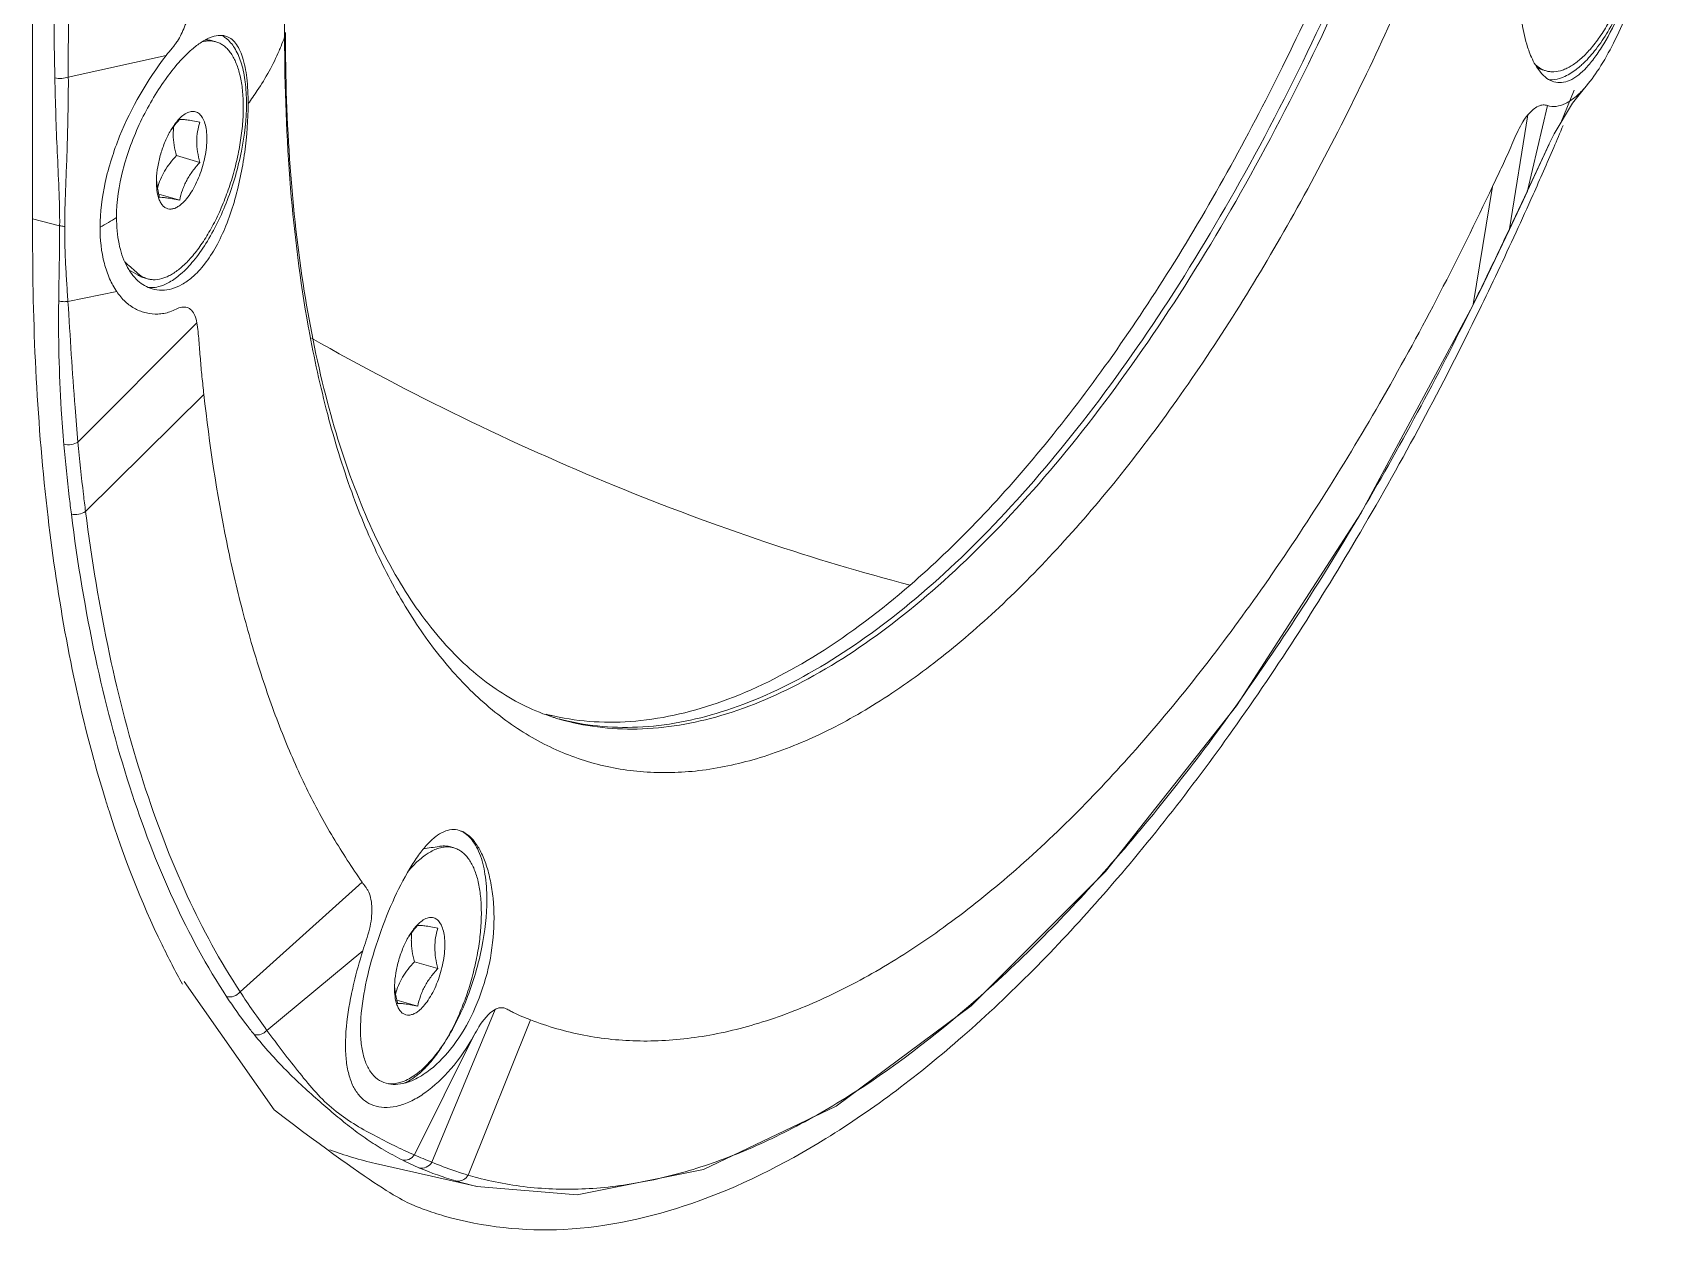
# Model space of a CAD drawing. Header units: millimetres. Extents: x 0 to 3564, y 0 to 2520.
# Drawn here: x 1889.8 to 1955.4, y 1894.2 to 1942.4 of the extents above; entities that cross this region are included whole.
import ezdxf

# ---------------------------------------------------------------- set-up
doc = ezdxf.new("R2010")
doc.units = ezdxf.units.MM
doc.layers.get('0').update_dxf_attribs({"lineweight": 13})

msp = doc.modelspace()

# ---------------------------------------------------------------- linework, layer by layer
for p, q in [((1889.782, 1934.099), (1889.782, 2070.065)), ((1899.928, 1942.242), (1899.928, 1946.587)), ((1891.22, 1940.633), (1891.224, 1943.345)), ((1899.928, 1942.242), (1899.96, 1942.42)), ((1897.159, 1942.052), (1897.03, 1942.089)), ((1891.22, 1940.633), (1895.153, 1941.493)), ((1950.383, 1940.972), (1950.493, 1940.827)), ((1950.721, 1940.88), (1950.592, 1940.917)), ((1951.851, 1940.109), (1951.311, 1938.789)), ((1895.782, 1939.039), (1895.689, 1938.951)), ((1949.247, 1934.527), (1949.989, 1939.11)), ((1949.97, 1936.053), (1950.774, 1939.482)), ((1891.194, 1938.628), (1891.199, 1938.799)), ((1891.195, 1938.628), (1891.199, 1938.799)), ((1950.846, 1937.929), (1949.97, 1936.053)), ((1896.517, 1937.195), (1895.571, 1937.468)), ((1895.705, 1935.68), (1894.862, 1935.923)), ((1947.783, 1931.475), (1948.566, 1936.231)), ((1949.97, 1936.053), (1949.247, 1934.527)), ((1949.967, 1936.034), (1949.97, 1936.053)), ((1889.782, 1934.926), (1890.871, 1934.648)), ((1949.243, 1934.497), (1949.247, 1934.527)), ((1894.405, 1932.511), (1894.275, 1932.548)), ((1891.203, 1931.6), (1893.168, 1931.996)), ((1947.784, 1931.476), (1947.767, 1931.445)), ((1947.784, 1931.475), (1947.768, 1931.442)), ((1947.777, 1931.439), (1947.783, 1931.475)), ((1891.608, 1925.938), (1896.398, 1930.74)), ((1891.913, 1923.141), (1896.679, 1927.852)), ((1910.466, 1914.98), (1910.464, 1914.98)), ((1906.745, 1909.605), (1906.615, 1909.643)), ((1898.137, 1903.808), (1903.049, 1908.219)), ((1905.368, 1906.592), (1905.274, 1906.504)), ((1899.216, 1902.257), (1903.074, 1905.457)), ((1906.102, 1904.748), (1905.156, 1905.021)), ((1899.504, 1899.053), (1895.878, 1904.229)), ((1905.29, 1903.233), (1904.447, 1903.477)), ((1905.857, 1896.949), (1908.404, 1903.095)), ((1907.317, 1896.431), (1909.829, 1902.683)), ((1905.157, 1897.243), (1907.554, 1902.052)), ((1907.676, 1895.971), (1903.59, 1896.897)), ((1906.983, 1896.147), (1906.822, 1896.194)), ((1907.674, 1895.971), (1906.983, 1896.147))]:
    msp.add_line(p, q)
for points in [[(1950.852, 1937.942), (1951.045, 1938.342), (1951.785, 1939.583), (1952.262, 1940.179)], [(1949.966, 1936.034), (1950.649, 1937.502), (1950.852, 1937.942)], [(1949.243, 1934.497), (1949.432, 1934.899), (1949.794, 1935.668), (1949.967, 1936.034)], [(1947.777, 1931.439), (1948.213, 1932.329), (1948.821, 1933.601), (1949.243, 1934.497)], [(1907.674, 1895.971), (1911.703, 1895.633), (1916.8, 1896.652), (1922.135, 1899.208), (1927.57, 1903.242), (1932.982, 1908.654), (1938.255, 1915.319), (1943.281, 1923.089), (1947.777, 1931.439)]]:
    msp.add_lwpolyline(points)
for centre, radius, start, end in [((1893.305, 1943.548), 2.732, 323.91511, 327.5036), ((1896.899, 1941.148), 0.941, 73.92374, 82.02578), ((1891.037, 1945.475), 9.461, 336.41048, 337.61892), ((1891.24, 1945.392), 9.241, 337.61384, 340.06627), ((1949.579, 1943.957), 3.831, 310.95304, 313.94673), ((1949.624, 1943.55), 3.72, 316.61314, 318.6242), ((1950.982, 1941.781), 0.938, 245.88755, 253.88283), ((1898.045, 1936.896), 3.135, 147.80112, 149.39924), ((1898.034, 1936.62), 3.273, 143.63746, 145.20289), ((1897.82, 1938.317), 2.375, 171.78707, 180.01863), ((1806.947, 1999.763), 156.843, 336.726, 337.07978), ((1809.221, 1998.781), 154.366, 335.96076, 336.72716), ((1897.972, 1936.401), 3.205, 177.99599, 179.97565), ((1897.463, 1936.648), 2.696, 182.76908, 185.19451), ((1897.558, 1936.656), 2.791, 185.18854, 185.72985), ((1812.244, 1997.434), 151.056, 335.33002, 335.96039), ((1879.092, 1958.304), 27.246, 299.47699, 301.08818), ((1815.865, 1995.768), 147.071, 333.97286, 335.33115), ((1894.665, 1933.412), 0.938, 245.88755, 253.88283), ((1894.557, 1933.224), 1.069, 264.62296, 271.05191), ((1950.678, 1939.553), 50.595, 190.19497, 190.33271), ((1912.958, 1924.803), 10.135, 255.76965, 256.67799), ((1913.348, 1922.975), 8.523, 250.28883, 252.318), ((1912.962, 1924.822), 10.154, 256.67798, 257.39991), ((1912.969, 1924.854), 10.186, 257.40032, 258.74277), ((1913.34, 1922.949), 8.495, 252.31893, 253.19913), ((1913.337, 1922.941), 8.487, 253.1992, 253.89761), ((1943.583, 1927.199), 53.222, 195.2907, 195.50592), ((1906.484, 1908.701), 0.941, 73.92374, 82.02578), ((1907.405, 1905.87), 2.375, 171.78707, 180.01863), ((1907.63, 1904.449), 3.135, 147.80112, 149.39924), ((1907.619, 1904.173), 3.273, 143.63746, 145.20289), ((1915.821, 1900.951), 13.489, 168.08817, 169.66769), ((1907.558, 1903.954), 3.205, 177.99599, 179.97565), ((1907.049, 1904.201), 2.696, 182.76908, 185.19451), ((1907.144, 1904.209), 2.791, 185.18854, 185.72985), ((1904.261, 1902.063), 1.994, 285.50881, 287.04366), ((1910.317, 1908.314), 12.612, 239.44369, 243.37527), ((1910.254, 1908.19), 12.473, 243.37561, 246.91947), ((1917.034, 1924.573), 29.8, 246.51094, 247.97047), ((1910.729, 1909.406), 13.778, 247.08009, 253.5218), ((1910.712, 1907.909), 11.972, 252.40736, 253.52237), ((1911.155, 1909.415), 13.542, 253.5296, 255.23785)]:
    msp.add_arc(centre, radius, start, end)
for points, knots in [([(1952.097, 1990.28), (1952.097, 1987.086), (1951.711, 1980.486), (1950.168, 1970.481), (1947.691, 1960.337), (1944.373, 1950.439), (1940.339, 1941.159), (1936.423, 1934.071), (1933.033, 1929.016), (1930.474, 1925.675), (1927.863, 1922.728), (1926.034, 1920.975), (1925.114, 1920.179)], [0, 0, 0, 0, 0.124565, 0.257342, 0.394358, 0.53135, 0.664065, 0.788519, 0.84657, 0.901337, 0.952555, 1, 1, 1, 1]), ([(1955.253, 1989.812), (1955.24, 1986.823), (1954.89, 1980.662), (1953.532, 1971.311), (1951.363, 1961.796), (1948.453, 1952.418), (1944.891, 1943.472), (1940.793, 1935.241), (1936.947, 1929.042), (1933.686, 1924.676), (1931.252, 1921.813), (1928.788, 1919.303), (1926.314, 1917.166), (1923.847, 1915.419), (1921.405, 1914.075), (1919.005, 1913.148), (1916.664, 1912.648), (1914.4, 1912.585), (1912.238, 1912.967), (1910.203, 1913.791), (1908.319, 1915.046), (1906.603, 1916.712), (1905.064, 1918.771), (1903.712, 1921.205), (1902.553, 1923.994), (1901.596, 1927.117), (1901.114, 1929.326), (1900.904, 1930.478)], [0, 0, 0, 0, 0.076465, 0.157645, 0.241524, 0.325929, 0.408671, 0.487642, 0.560938, 0.594967, 0.627031, 0.657019, 0.684869, 0.710582, 0.734236, 0.756007, 0.776187, 0.795201, 0.813591, 0.831977, 0.850979, 0.871144, 0.892894, 0.916525, 0.942214, 0.97004, 1, 1, 1, 1]), ([(1952.725, 1990.119), (1952.725, 1987.961), (1952.549, 1983.53), (1951.817, 1976.781), (1950.623, 1969.853), (1948.986, 1962.868), (1946.937, 1955.951), (1944.512, 1949.227), (1941.754, 1942.814), (1938.712, 1936.827), (1935.442, 1931.371), (1932, 1926.544), (1928.446, 1922.427), (1924.841, 1919.092), (1921.239, 1916.595), (1917.69, 1914.981), (1914.749, 1914.408), (1912.539, 1914.467), (1911.488, 1914.658), (1910.98, 1914.791)], [0, 0, 0, 0, 0.069479, 0.142599, 0.218345, 0.295649, 0.373382, 0.450412, 0.525621, 0.597945, 0.66641, 0.73017, 0.788559, 0.84115, 0.887857, 0.929064, 0.965806, 0.983089, 1, 1, 1, 1]), ([(1910.984, 1914.787), (1911.488, 1914.642), (1912.532, 1914.427), (1914.732, 1914.318), (1917.667, 1914.83), (1921.216, 1916.38), (1924.822, 1918.819), (1928.434, 1922.102), (1931.997, 1926.173), (1935.454, 1930.962), (1938.742, 1936.387), (1941.805, 1942.352), (1944.586, 1948.751), (1947.037, 1955.469), (1949.112, 1962.388), (1950.776, 1969.382), (1951.998, 1976.328), (1952.757, 1983.099), (1952.951, 1987.548), (1952.96, 1989.717)], [0, 0, 0, 0, 0.016924, 0.034174, 0.070738, 0.111676, 0.158085, 0.210392, 0.268537, 0.332113, 0.400462, 0.472745, 0.547989, 0.62513, 0.703046, 0.780599, 0.856652, 0.930128, 1, 1, 1, 1]), ([(1952.099, 1941.35), (1952.239, 1941.472), (1952.517, 1941.756), (1952.898, 1942.253), (1953.259, 1942.834), (1953.591, 1943.485), (1953.887, 1944.19), (1954.138, 1944.932), (1954.338, 1945.692), (1954.482, 1946.451), (1954.568, 1947.19), (1954.591, 1947.89), (1954.553, 1948.534), (1954.454, 1949.106), (1954.296, 1949.594), (1954.11, 1949.933), (1953.933, 1950.144), (1953.792, 1950.268), (1953.64, 1950.362), (1953.531, 1950.405), (1953.476, 1950.421)], [0, 0, 0, 0, 0.055389, 0.117513, 0.185555, 0.258364, 0.334558, 0.412611, 0.49092, 0.567871, 0.641906, 0.711591, 0.77569, 0.833268, 0.883821, 0.927483, 0.94707, 0.965448, 0.982953, 1, 1, 1, 1]), ([(1953.992, 1950.621), (1954.112, 1950.586), (1954.348, 1950.47), (1954.629, 1950.172), (1954.831, 1949.767), (1954.957, 1949.269), (1955.013, 1948.687), (1954.994, 1947.776), (1954.8, 1946.524), (1954.385, 1944.985), (1953.831, 1943.486), (1953.279, 1942.341), (1952.795, 1941.565), (1952.544, 1941.236), (1952.416, 1941.091)], [0, 0, 0, 0, 0.035825, 0.073322, 0.115472, 0.164056, 0.219719, 0.282299, 0.424699, 0.581264, 0.738389, 0.881792, 0.944617, 1, 1, 1, 1]), ([(1952.247, 1950.092), (1951.991, 1949.895), (1951.493, 1949.413), (1950.617, 1948.196), (1949.861, 1946.33), (1949.616, 1944.334), (1949.728, 1942.826), (1949.877, 1942.143), (1949.978, 1941.833)], [0, 0, 0, 0, 0.107691, 0.229211, 0.497508, 0.768198, 0.891549, 1, 1, 1, 1]), ([(1955.421, 1949.547), (1955.444, 1949.181), (1955.42, 1948.392), (1955.159, 1946.692), (1954.659, 1944.934), (1954.009, 1943.212), (1953.469, 1942.026), (1952.905, 1941.01), (1952.481, 1940.423), (1952.262, 1940.179)], [0, 0, 0, 0, 0.109495, 0.234954, 0.513089, 0.653187, 0.784771, 0.90191, 1, 1, 1, 1]), ([(1954.74, 1947.949), (1954.74, 1947.325), (1954.595, 1946.036), (1954.076, 1944.183), (1953.412, 1942.741), (1952.766, 1941.774), (1952.417, 1941.371), (1952.237, 1941.199)], [0, 0, 0, 0, 0.254419, 0.525917, 0.783497, 0.898286, 1, 1, 1, 1]), ([(1896.197, 1944.522), (1896.196, 1944.326), (1896.209, 1943.913), (1896.113, 1943.28), (1895.92, 1942.654), (1895.724, 1942.259), (1895.61, 1942.08)], [0, 0, 0, 0, 0.2312, 0.484629, 0.749502, 1, 1, 1, 1]), ([(1890.678, 1940.596), (1890.667, 1941.047), (1890.651, 1941.949), (1890.646, 1942.851), (1890.651, 1943.301)], [0, 0, 0, 0, 0.50101, 1, 1, 1, 1]), ([(1897.55, 1942.282), (1897.456, 1942.308), (1897.242, 1942.322), (1896.908, 1942.227), (1896.551, 1942.03), (1896.319, 1941.849), (1896.198, 1941.745)], [0, 0, 0, 0, 0.193079, 0.415753, 0.683009, 1, 1, 1, 1]), ([(1897.617, 1942.155), (1897.599, 1942.17), (1897.528, 1942.228), (1897.45, 1942.278), (1897.389, 1942.309)], [0, 0, 0, 0, 0.256538, 1, 1, 1, 1]), ([(1899.961, 1942.42), (1899.961, 1940.611), (1900.075, 1937.127), (1900.626, 1932.147), (1901.537, 1927.672), (1902.783, 1923.773), (1904.333, 1920.511), (1906.144, 1917.927), (1908.177, 1916.041), (1909.71, 1915.225), (1910.474, 1914.952)], [0, 0, 0, 0, 0.175324, 0.337563, 0.485242, 0.617345, 0.733452, 0.834062, 0.921397, 1, 1, 1, 1]), ([(1893.161, 1934.972), (1893.161, 1935.617), (1893.366, 1936.953), (1894.065, 1938.826), (1894.89, 1940.25), (1895.629, 1941.193), (1896.009, 1941.581), (1896.198, 1941.745)], [0, 0, 0, 0, 0.254718, 0.527332, 0.7865, 0.900851, 1, 1, 1, 1]), ([(1895.513, 1941.938), (1895.485, 1941.899), (1895.368, 1941.748), (1895.24, 1941.606), (1895.153, 1941.493)], [0, 0, 0, 0, 0.252768, 1, 1, 1, 1]), ([(1895.782, 1932.981), (1895.923, 1933.103), (1896.201, 1933.387), (1896.581, 1933.884), (1896.943, 1934.465), (1897.275, 1935.116), (1897.57, 1935.821), (1897.821, 1936.563), (1898.022, 1937.323), (1898.166, 1938.082), (1898.251, 1938.821), (1898.275, 1939.521), (1898.237, 1940.165), (1898.137, 1940.737), (1897.979, 1941.225), (1897.794, 1941.564), (1897.616, 1941.775), (1897.475, 1941.899), (1897.323, 1941.993), (1897.214, 1942.036), (1897.159, 1942.052)], [0, 0, 0, 0, 0.055389, 0.117513, 0.185555, 0.258364, 0.334558, 0.412611, 0.49092, 0.567871, 0.641906, 0.711591, 0.77569, 0.833268, 0.883821, 0.927483, 0.94707, 0.965448, 0.982953, 1, 1, 1, 1]), ([(1897.029, 1942.08), (1896.962, 1942.089), (1896.822, 1942.094), (1896.68, 1942.07), (1896.608, 1942.052), (1896.605, 1942.051)], [0, 0, 0, 0, 0.2256042, 0.4638612, 0.4746366, 0.4746366, 0.4746366, 0.4746366]), ([(1896.731, 1942.126), (1896.764, 1942.127), (1896.865, 1942.125), (1896.965, 1942.108), (1897.03, 1942.089)], [0.2661828, 0.2661828, 0.2661828, 0.2661828, 0.5089756, 1, 1, 1, 1]), ([(1898.461, 1939.562), (1898.461, 1939.91), (1898.433, 1940.54), (1898.3, 1941.278), (1898.121, 1941.741), (1897.965, 1941.998), (1897.776, 1942.185), (1897.625, 1942.26), (1897.55, 1942.282)], [0, 0, 0, 0, 0.345582, 0.625423, 0.739169, 0.83673, 0.921622, 1, 1, 1, 1]), ([(1898.392, 1939.582), (1898.392, 1939.866), (1898.364, 1940.399), (1898.222, 1941.132), (1897.987, 1941.726), (1897.749, 1942.04), (1897.617, 1942.155)], [0, 0, 0, 0, 0.30935, 0.580144, 0.809056, 1, 1, 1, 1]), ([(1898.461, 1939.562), (1898.588, 1939.733), (1899.061, 1940.406), (1899.464, 1941.13), (1899.708, 1941.689)], [0, 0, 0, 0, 0.259024, 1, 1, 1, 1]), ([(1900.882, 1930.598), (1900.551, 1932.438), (1900.071, 1936.313), (1899.929, 1940.213), (1899.929, 1942.241)], [0, 0, 0, 0, 0.479568, 1, 1, 1, 1]), ([(1949.978, 1941.833), (1950.005, 1941.75), (1950.111, 1941.45), (1950.253, 1941.161), (1950.383, 1940.972)], [0, 0, 0, 0, 0.275764, 1, 1, 1, 1]), ([(1892.499, 1934.586), (1892.501, 1935.19), (1892.66, 1936.445), (1893.424, 1938.835), (1894.39, 1940.504), (1895.153, 1941.493)], [0, 0, 0, 0, 0.241507, 0.500918, 1, 1, 1, 1]), ([(1950.269, 1941.154), (1950.29, 1941.136), (1950.311, 1941.118), (1950.331, 1941.1), (1950.337, 1941.095), (1950.343, 1941.09), (1950.348, 1941.085), (1950.368, 1941.068), (1950.445, 1941.006), (1950.531, 1940.955), (1950.599, 1940.925), (1950.6, 1940.924), (1950.601, 1940.924), (1950.603, 1940.923)], [-0.352048, -0.352048, -0.352048, -0.352048, -0.075454, -0.075454, -0.075454, 0, 0, 0, 0.257186, 1, 1, 1, 1.015978, 1.015978, 1.015978, 1.015978]), ([(1950.592, 1940.917), (1950.575, 1940.922), (1950.506, 1940.944), (1950.439, 1940.975), (1950.392, 1941.001), (1950.388, 1941.003), (1950.385, 1941.005), (1950.382, 1941.006), (1950.37, 1941.013), (1950.359, 1941.02), (1950.347, 1941.027)], [0, 0, 0, 0, 0.248517, 1, 1, 1, 1.048294, 1.048294, 1.048294, 1.237527, 1.237527, 1.237527, 1.237527]), ([(1950.721, 1940.88), (1950.772, 1940.865), (1950.878, 1940.844), (1951.101, 1940.838), (1951.333, 1940.888), (1951.561, 1940.983), (1951.809, 1941.119), (1951.985, 1941.252), (1952.099, 1941.35)], [0, 0, 0, 0, 0.104628, 0.211655, 0.440749, 0.566666, 0.701517, 1, 1, 1, 1]), ([(1951.04, 1940.44), (1951.139, 1940.412), (1951.357, 1940.392), (1951.69, 1940.488), (1952.021, 1940.696), (1952.225, 1940.886), (1952.328, 1940.995)], [0, 0, 0, 0, 0.209522, 0.434392, 0.694657, 1, 1, 1, 1]), ([(1952.09, 1941.064), (1952.034, 1941.015), (1951.824, 1940.845), (1951.59, 1940.701), (1951.408, 1940.628)], [0, 0, 0, 0, 0.27276, 1, 1, 1, 1]), ([(1890.678, 1940.596), (1890.769, 1940.575), (1890.954, 1940.563), (1891.137, 1940.599), (1891.22, 1940.633)], [0, 0, 0, 0, 0.510381, 1, 1, 1, 1]), ([(1890.678, 1940.596), (1890.7, 1939.603), (1890.758, 1937.621), (1890.878, 1935.639), (1890.871, 1934.648)], [0, 0, 0, 0, 0.500517, 1, 1, 1, 1]), ([(1891.199, 1938.799), (1891.202, 1938.952), (1891.215, 1939.564), (1891.222, 1940.175), (1891.22, 1940.633)], [0, 0, 0, 0, 0.250879, 1, 1, 1, 1]), ([(1950.493, 1940.827), (1950.571, 1940.734), (1950.734, 1940.574), (1950.939, 1940.469), (1951.04, 1940.44)], [0, 0, 0, 0, 0.532566, 1, 1, 1, 1]), ([(1951.408, 1940.628), (1951.362, 1940.609), (1951.186, 1940.546), (1950.997, 1940.517), (1950.861, 1940.523)], [0, 0, 0, 0, 0.267415, 1, 1, 1, 1]), ([(1952.262, 1940.179), (1952.143, 1940.047), (1951.909, 1939.816), (1951.528, 1939.558), (1951.144, 1939.427), (1950.887, 1939.447), (1950.773, 1939.482)], [0, 0, 0, 0, 0.307614, 0.568882, 0.793296, 1, 1, 1, 1]), ([(1895.742, 1932.697), (1895.93, 1932.859), (1896.297, 1933.249), (1896.979, 1934.214), (1897.683, 1935.685), (1898.236, 1937.597), (1898.392, 1938.935), (1898.392, 1939.582)], [0, 0, 0, 0, 0.098644, 0.211568, 0.468673, 0.742682, 1, 1, 1, 1]), ([(1896.797, 1938.16), (1896.797, 1938.269), (1896.786, 1938.474), (1896.732, 1938.754), (1896.653, 1938.952), (1896.571, 1939.075), (1896.503, 1939.147), (1896.429, 1939.2), (1896.347, 1939.235), (1896.26, 1939.249), (1896.168, 1939.245), (1896.073, 1939.22), (1895.937, 1939.161), (1895.843, 1939.092), (1895.782, 1939.039)], [0, 0, 0, 0, 0.176286, 0.330449, 0.460858, 0.517768, 0.569981, 0.618683, 0.665488, 0.712273, 0.760915, 0.81303, 0.86984, 1, 1, 1, 1]), ([(1896.198, 1932.566), (1896.386, 1932.726), (1896.745, 1933.118), (1897.199, 1933.825), (1897.589, 1934.661), (1898.021, 1935.922), (1898.357, 1937.568), (1898.461, 1938.91), (1898.461, 1939.562)], [0, 0, 0, 0, 0.098501, 0.210205, 0.333387, 0.46536, 0.740248, 1, 1, 1, 1]), ([(1949.989, 1939.11), (1949.912, 1939.021), (1949.77, 1938.815), (1949.526, 1938.35), (1949.264, 1937.719), (1948.919, 1936.971), (1948.683, 1936.477), (1948.566, 1936.231)], [0, 0, 0, 0, 0.109395, 0.231931, 0.489407, 0.745772, 1, 1, 1, 1]), ([(1949.989, 1939.11), (1950.055, 1939.185), (1950.183, 1939.318), (1950.389, 1939.463), (1950.594, 1939.523), (1950.719, 1939.499), (1950.773, 1939.482)], [0, 0, 0, 0, 0.326827, 0.597762, 0.813156, 1, 1, 1, 1]), ([(1891.073, 1934.62), (1891.077, 1934.95), (1891.089, 1935.614), (1891.127, 1936.613), (1891.171, 1937.618), (1891.188, 1938.291), (1891.195, 1938.628)], [0, 0, 0, 0, 0.246917, 0.496484, 0.747932, 1, 1, 1, 1]), ([(1895.346, 1938.491), (1895.261, 1938.347), (1895.107, 1938.036), (1894.932, 1937.54), (1894.813, 1937.028), (1894.775, 1936.682), (1894.769, 1936.513)], [0, 0, 0, 0, 0.242183, 0.499273, 0.75672, 1, 1, 1, 1]), ([(1895.689, 1938.951), (1895.635, 1938.895), (1895.529, 1938.772), (1895.437, 1938.638), (1895.392, 1938.566)], [0, 0, 0, 0, 0.475902, 1, 1, 1, 1]), ([(1895.705, 1938.928), (1895.677, 1938.898), (1895.57, 1938.78), (1895.469, 1938.657), (1895.398, 1938.561)], [0, 0, 0, 0, 0.251913, 1, 1, 1, 1]), ([(1896.517, 1938.819), (1896.419, 1938.837), (1896.243, 1938.87), (1896.008, 1938.908), (1895.835, 1938.928), (1895.741, 1938.93), (1895.705, 1938.928)], [0, 0, 0, 0, 0.362375, 0.657213, 0.867114, 1, 1, 1, 1]), ([(1896.517, 1938.819), (1896.478, 1938.696), (1896.414, 1938.44), (1896.391, 1938.177), (1896.391, 1938.043)], [0, 0, 0, 0, 0.489925, 1, 1, 1, 1]), ([(1895.445, 1938.316), (1895.445, 1938.176), (1895.471, 1937.889), (1895.533, 1937.609), (1895.571, 1937.468)], [0, 0, 0, 0, 0.490548, 1, 1, 1, 1]), ([(1895.782, 1935.524), (1895.854, 1935.586), (1895.994, 1935.735), (1896.182, 1936), (1896.355, 1936.313), (1896.506, 1936.662), (1896.631, 1937.034), (1896.724, 1937.416), (1896.783, 1937.792), (1896.797, 1938.04), (1896.797, 1938.16)], [0, 0, 0, 0, 0.09859, 0.211371, 0.335842, 0.468575, 0.605586, 0.742619, 0.875421, 1, 1, 1, 1]), ([(1896.391, 1938.043), (1896.391, 1937.903), (1896.416, 1937.616), (1896.479, 1937.336), (1896.517, 1937.195)], [0, 0, 0, 0, 0.49054, 1, 1, 1, 1]), ([(1895.571, 1937.468), (1895.481, 1937.372), (1895.31, 1937.174), (1895.09, 1936.855), (1894.921, 1936.518), (1894.842, 1936.283), (1894.81, 1936.165)], [0, 0, 0, 0, 0.259382, 0.513344, 0.760181, 1, 1, 1, 1]), ([(1895.705, 1935.68), (1895.733, 1935.816), (1895.787, 1936.019), (1895.889, 1936.281), (1896.015, 1936.543), (1896.219, 1936.856), (1896.414, 1937.084), (1896.517, 1937.195)], [0, 0, 0, 0, 0.238591, 0.360572, 0.484671, 0.738997, 1, 1, 1, 1]), ([(1894.767, 1936.403), (1894.767, 1936.288), (1894.779, 1936.075), (1894.822, 1935.864), (1894.853, 1935.77)], [0, 0, 0, 0, 0.535787, 1, 1, 1, 1]), ([(1894.893, 1935.789), (1894.88, 1935.838), (1894.831, 1936.032), (1894.795, 1936.229), (1894.781, 1936.377)], [0, 0, 0, 0, 0.254105, 1, 1, 1, 1]), ([(1894.853, 1935.77), (1894.871, 1935.713), (1894.913, 1935.609), (1894.999, 1935.475), (1895.104, 1935.378), (1895.226, 1935.322), (1895.36, 1935.31), (1895.501, 1935.342), (1895.645, 1935.415), (1895.736, 1935.484), (1895.782, 1935.524)], [0, 0, 0, 0, 0.147639, 0.276665, 0.390709, 0.496421, 0.602751, 0.718439, 0.849813, 1, 1, 1, 1]), ([(1894.893, 1935.789), (1894.929, 1935.792), (1895.023, 1935.789), (1895.196, 1935.769), (1895.431, 1935.731), (1895.607, 1935.699), (1895.705, 1935.68)], [0, 0, 0, 0, 0.132885, 0.342787, 0.637625, 1, 1, 1, 1]), ([(1909.828, 1902.682), (1910.524, 1902.411), (1911.978, 1901.991), (1914.266, 1901.762), (1916.643, 1901.936), (1919.089, 1902.506), (1921.59, 1903.465), (1924.132, 1904.806), (1926.702, 1906.518), (1930.262, 1909.377), (1934.66, 1913.86), (1939.64, 1920.312), (1944.372, 1927.857), (1947.207, 1933.346), (1948.566, 1936.231)], [0, 0, 0, 0, 0.040543, 0.081637, 0.124276, 0.169345, 0.217537, 0.269349, 0.325101, 0.384965, 0.517039, 0.664939, 0.826794, 1, 1, 1, 1]), ([(1890.871, 1934.648), (1890.867, 1934.139), (1890.859, 1933.13), (1890.836, 1932.12), (1890.831, 1931.62)], [0, 0, 0, 0, 0.504578, 1, 1, 1, 1]), ([(1890.871, 1934.648), (1890.887, 1934.644), (1890.953, 1934.629), (1891.021, 1934.622), (1891.073, 1934.62)], [0, 0, 0, 0, 0.237709, 1, 1, 1, 1]), ([(1891.203, 1931.6), (1891.186, 1931.846), (1891.156, 1932.343), (1891.11, 1933.093), (1891.079, 1933.853), (1891.074, 1934.364), (1891.073, 1934.62)], [0, 0, 0, 0, 0.245132, 0.493628, 0.745468, 1, 1, 1, 1]), ([(1893.167, 1931.996), (1893.056, 1932.158), (1892.86, 1932.525), (1892.569, 1933.382), (1892.497, 1934.096), (1892.499, 1934.586)], [0, 0, 0, 0, 0.217863, 0.457113, 1, 1, 1, 1]), ([(1893.161, 1934.972), (1893.161, 1934.619), (1893.215, 1933.958), (1893.496, 1933.078), (1893.953, 1932.42), (1894.383, 1932.163), (1894.598, 1932.101)], [0, 0, 0, 0, 0.310493, 0.577754, 0.803336, 1, 1, 1, 1]), ([(1949.247, 1934.527), (1949.126, 1934.271), (1948.643, 1933.251), (1948.157, 1932.233), (1947.783, 1931.475)], [0, 0, 0, 0, 0.250798, 1, 1, 1, 1]), ([(1892.244, 1913.163), (1891.373, 1916.352), (1890.129, 1923.315), (1889.782, 1930.363), (1889.782, 1934.099)], [0, 0, 0, 0, 0.469402, 1, 1, 1, 1]), ([(1893.492, 1933.187), (1893.646, 1933.053), (1893.799, 1932.919), (1893.953, 1932.785), (1893.974, 1932.767), (1893.994, 1932.749), (1894.015, 1932.73), (1894.021, 1932.726), (1894.026, 1932.721), (1894.032, 1932.716), (1894.051, 1932.699), (1894.129, 1932.637), (1894.215, 1932.586), (1894.282, 1932.556), (1894.284, 1932.555), (1894.285, 1932.555), (1894.286, 1932.554)], [-2.408341, -2.408341, -2.408341, -2.408341, -0.352048, -0.352048, -0.352048, -0.075454, -0.075454, -0.075454, 0, 0, 0, 0.257186, 1, 1, 1, 1.015978, 1.015978, 1.015978, 1.015978]), ([(1894.275, 1932.548), (1894.258, 1932.553), (1894.189, 1932.575), (1894.123, 1932.606), (1894.075, 1932.632), (1894.072, 1932.634), (1894.069, 1932.636), (1894.066, 1932.637), (1894.054, 1932.644), (1894.042, 1932.651), (1894.03, 1932.658), (1893.907, 1932.728), (1893.783, 1932.797), (1893.66, 1932.867)], [0, 0, 0, 0, 0.248517, 1, 1, 1, 1.048294, 1.048294, 1.048294, 1.237527, 1.237527, 1.237527, 3.192823, 3.192823, 3.192823, 3.192823]), ([(1894.405, 1932.511), (1894.456, 1932.496), (1894.561, 1932.475), (1894.784, 1932.469), (1895.016, 1932.519), (1895.245, 1932.614), (1895.493, 1932.75), (1895.668, 1932.883), (1895.782, 1932.981)], [0, 0, 0, 0, 0.104628, 0.211655, 0.440749, 0.566666, 0.701517, 1, 1, 1, 1]), ([(1894.577, 1932.155), (1894.67, 1932.157), (1894.921, 1932.194), (1895.326, 1932.371), (1895.603, 1932.576), (1895.742, 1932.697)], [0, 0, 0, 0, 0.214459, 0.576394, 1, 1, 1, 1]), ([(1894.598, 1932.101), (1894.723, 1932.065), (1894.991, 1932.029), (1895.405, 1932.095), (1895.819, 1932.276), (1896.073, 1932.459), (1896.198, 1932.566)], [0, 0, 0, 0, 0.225699, 0.460948, 0.716642, 1, 1, 1, 1]), ([(1896.398, 1930.74), (1896.381, 1930.841), (1896.334, 1931.022), (1896.201, 1931.245), (1896.039, 1931.353), (1895.899, 1931.38), (1895.744, 1931.367), (1895.55, 1931.288), (1895.32, 1931.179), (1895.075, 1931.11), (1894.754, 1931.081), (1894.357, 1931.114), (1893.901, 1931.282), (1893.491, 1931.581), (1893.269, 1931.848), (1893.167, 1931.996)], [0, 0, 0, 0, 0.077677, 0.140026, 0.192924, 0.219074, 0.246782, 0.309434, 0.376361, 0.440128, 0.500934, 0.619704, 0.739105, 0.864331, 1, 1, 1, 1]), ([(1891.037, 1925.829), (1890.996, 1926.302), (1890.855, 1928.229), (1890.817, 1930.163), (1890.831, 1931.62)], [0, 0, 0, 0, 0.245558, 1, 1, 1, 1]), ([(1890.831, 1931.62), (1890.891, 1931.603), (1891.016, 1931.585), (1891.142, 1931.59), (1891.203, 1931.6)], [0, 0, 0, 0, 0.505338, 1, 1, 1, 1]), ([(1891.608, 1925.938), (1891.566, 1926.403), (1891.41, 1928.289), (1891.295, 1930.177), (1891.203, 1931.6)], [0, 0, 0, 0, 0.246728, 1, 1, 1, 1]), ([(1948.021, 1931.233), (1946.54, 1928.201), (1943.466, 1922.43), (1938.376, 1914.484), (1933.044, 1907.655), (1927.577, 1902.086), (1922.082, 1897.888), (1916.644, 1895.154), (1911.342, 1893.98), (1907.919, 1894.335), (1906.369, 1894.782)], [0, 0, 0, 0, 0.171501, 0.331932, 0.479002, 0.611086, 0.727504, 0.828943, 0.91806, 1, 1, 1, 1]), ([(1947.768, 1931.442), (1946.338, 1928.545), (1943.374, 1923.031), (1938.479, 1915.433), (1933.352, 1908.898), (1928.106, 1903.553), (1923.563, 1900.072), (1919.957, 1898.044), (1917.379, 1896.936), (1914.85, 1896.199), (1912.383, 1895.838), (1909.992, 1895.856), (1908.448, 1896.124), (1907.705, 1896.32)], [0, 0, 0, 0, 0.170863, 0.330763, 0.477458, 0.609434, 0.725966, 0.778666, 0.827898, 0.874029, 0.917606, 0.959324, 1, 1, 1, 1]), ([(1896.679, 1927.853), (1896.653, 1928.091), (1896.598, 1928.57), (1896.533, 1929.296), (1896.481, 1930.021), (1896.435, 1930.505), (1896.398, 1930.74)], [0, 0, 0, 0, 0.247402, 0.498869, 0.753508, 1, 1, 1, 1]), ([(1925.115, 1920.179), (1923.159, 1920.687), (1919.149, 1921.892), (1913.117, 1924.146), (1907.007, 1926.886), (1902.994, 1928.994), (1901.012, 1930.116)], [0, 0, 0, 0, 0.2319, 0.480125, 0.738572, 1, 1, 1, 1]), ([(1896.679, 1927.853), (1896.897, 1925.858), (1897.334, 1922.941), (1898.196, 1919.202), (1898.942, 1916.632), (1899.795, 1914.241), (1900.606, 1912.379), (1901.318, 1910.997), (1902.049, 1909.722), (1902.644, 1908.81), (1903.05, 1908.22)], [0, 0, 0, 0, 0.288727, 0.423511, 0.55171, 0.673455, 0.788581, 0.843563, 0.896918, 1, 1, 1, 1]), ([(1891.036, 1925.852), (1891.133, 1925.827), (1891.335, 1925.822), (1891.528, 1925.885), (1891.608, 1925.938)], [0, 0, 0, 0, 0.509784, 1, 1, 1, 1]), ([(1891.913, 1923.14), (1891.884, 1923.37), (1891.77, 1924.302), (1891.673, 1925.235), (1891.608, 1925.938)], [0, 0, 0, 0, 0.2471, 1, 1, 1, 1]), ([(1891.341, 1923.039), (1891.312, 1923.268), (1891.199, 1924.197), (1891.102, 1925.127), (1891.038, 1925.829)], [0, 0, 0, 0, 0.246934, 1, 1, 1, 1]), ([(1891.341, 1923.039), (1891.439, 1923.015), (1891.642, 1923.014), (1891.833, 1923.084), (1891.913, 1923.14)], [0, 0, 0, 0, 0.507103, 1, 1, 1, 1]), ([(1897.605, 1903.598), (1896.793, 1904.834), (1895.305, 1907.583), (1893.556, 1912.18), (1892.198, 1917.398), (1891.587, 1921.102), (1891.341, 1923.039)], [0, 0, 0, 0, 0.215512, 0.453682, 0.715332, 1, 1, 1, 1]), ([(1898.137, 1903.808), (1897.33, 1905.038), (1895.852, 1907.773), (1894.113, 1912.344), (1892.764, 1917.532), (1892.157, 1921.214), (1891.913, 1923.14)], [0, 0, 0, 0, 0.215529, 0.453709, 0.715354, 1, 1, 1, 1]), ([(1925.114, 1920.179), (1923.949, 1919.169), (1921.632, 1917.405), (1917.973, 1915.505), (1914.92, 1914.713), (1912.612, 1914.629), (1911.513, 1914.757), (1910.981, 1914.863)], [0, 0, 0, 0, 0.296516, 0.557438, 0.788213, 0.89568, 1, 1, 1, 1]), ([(1892.858, 1911.092), (1892.808, 1911.246), (1892.613, 1911.869), (1892.429, 1912.496), (1892.297, 1912.971)], [0, 0, 0, 0, 0.246842, 1, 1, 1, 1]), ([(1895.82, 1904.113), (1895.529, 1904.634), (1894.363, 1906.88), (1893.446, 1909.251), (1892.858, 1911.092)], [0, 0, 0, 0, 0.235803, 1, 1, 1, 1]), ([(1905.659, 1900.578), (1906.015, 1900.835), (1906.694, 1901.522), (1907.494, 1902.809), (1908.074, 1904.34), (1908.371, 1905.96), (1908.374, 1907.291), (1908.231, 1908.261), (1908.068, 1908.887), (1907.855, 1909.418), (1907.6, 1909.842), (1907.308, 1910.151), (1907.076, 1910.275), (1906.962, 1910.308)], [0, 0, 0, 0, 0.120114, 0.260277, 0.412071, 0.565139, 0.70871, 0.773816, 0.8329, 0.885072, 0.929857, 0.967603, 1, 1, 1, 1]), ([(1906.962, 1910.308), (1906.864, 1910.337), (1906.646, 1910.357), (1906.314, 1910.26), (1905.985, 1910.051), (1905.784, 1909.86), (1905.682, 1909.752)], [0, 0, 0, 0, 0.210604, 0.435245, 0.694894, 1, 1, 1, 1]), ([(1906.959, 1910.307), (1907.046, 1910.275), (1907.217, 1910.183), (1907.44, 1909.976), (1907.631, 1909.704), (1907.855, 1909.234), (1908.032, 1908.499), (1908.071, 1907.872), (1908.071, 1907.532)], [0, 0, 0, 0, 0.088144, 0.182537, 0.286879, 0.403429, 0.676234, 1, 1, 1, 1]), ([(1905.682, 1909.752), (1905.553, 1909.613), (1905.299, 1909.295), (1904.805, 1908.534), (1904.236, 1907.391), (1903.654, 1905.886), (1903.211, 1904.325), (1902.999, 1903.049), (1902.974, 1902.115), (1903.028, 1901.518), (1903.157, 1901.005), (1903.365, 1900.588), (1903.654, 1900.28), (1903.896, 1900.161), (1904.019, 1900.125)], [0, 0, 0, 0, 0.053412, 0.114652, 0.25618, 0.412936, 0.570153, 0.713785, 0.777084, 0.833495, 0.882809, 0.925644, 0.963731, 1, 1, 1, 1]), ([(1905.368, 1900.535), (1905.509, 1900.657), (1905.786, 1900.94), (1906.167, 1901.437), (1906.528, 1902.018), (1906.86, 1902.669), (1907.156, 1903.375), (1907.407, 1904.117), (1907.607, 1904.877), (1907.752, 1905.635), (1907.837, 1906.374), (1907.86, 1907.074), (1907.822, 1907.718), (1907.723, 1908.29), (1907.565, 1908.778), (1907.379, 1909.117), (1907.202, 1909.328), (1907.061, 1909.452), (1906.909, 1909.547), (1906.8, 1909.589), (1906.745, 1909.605)], [0, 0, 0, 0, 0.055389, 0.117513, 0.185555, 0.258364, 0.334558, 0.412611, 0.49092, 0.567871, 0.641906, 0.711591, 0.77569, 0.833268, 0.883821, 0.927483, 0.94707, 0.965448, 0.982953, 1, 1, 1, 1]), ([(1905.515, 1909.561), (1905.725, 1909.594), (1905.935, 1909.628), (1906.145, 1909.661), (1906.146, 1909.661), (1906.146, 1909.661), (1906.147, 1909.661), (1906.167, 1909.665), (1906.187, 1909.668), (1906.208, 1909.67), (1906.277, 1909.679), (1906.415, 1909.685), (1906.551, 1909.661), (1906.615, 1909.643)], [-1.706996, -1.706996, -1.706996, -1.706996, -0.154935, -0.154935, -0.154935, -0.148227, -0.148227, -0.148227, 0, 0, 0, 0.508976, 1, 1, 1, 1]), ([(1906.615, 1909.633), (1906.548, 1909.642), (1906.407, 1909.647), (1906.192, 1909.611), (1905.972, 1909.535), (1905.828, 1909.461), (1905.756, 1909.418), (1905.699, 1909.384), (1905.643, 1909.348), (1905.589, 1909.311)], [0, 0, 0, 0, 0.225604, 0.463861, 0.720594, 1, 1, 1, 1.22038, 1.22038, 1.22038, 1.22038]), ([(1905.589, 1909.311), (1905.513, 1909.255), (1905.439, 1909.196), (1905.368, 1909.135), (1905.219, 1909.006), (1905.06, 1908.842), (1904.913, 1908.668), (1904.893, 1908.645)], [-0.0465968, -0.0465968, -0.0465968, -0.0465968, 0, 0, 0, 0.0975762, 0.1125539, 0.1125539, 0.1125539, 0.1125539]), ([(1903.074, 1905.457), (1903.162, 1905.748), (1903.327, 1906.17), (1903.431, 1906.749), (1903.451, 1907.152), (1903.42, 1907.508), (1903.35, 1907.767), (1903.263, 1907.93), (1903.169, 1908.062), (1903.094, 1908.155), (1903.05, 1908.22)], [0, 0, 0, 0, 0.31369, 0.465097, 0.604661, 0.728358, 0.83272, 0.877336, 0.918802, 1, 1, 1, 1]), ([(1908.071, 1907.532), (1908.071, 1906.885), (1907.916, 1905.547), (1907.363, 1903.635), (1906.658, 1902.164), (1905.976, 1901.199), (1905.609, 1900.809), (1905.421, 1900.647)], [0, 0, 0, 0, 0.257318, 0.531327, 0.788432, 0.901356, 1, 1, 1, 1]), ([(1905.274, 1906.504), (1905.22, 1906.449), (1905.115, 1906.325), (1905.023, 1906.191), (1904.977, 1906.119)], [0, 0, 0, 0, 0.475902, 1, 1, 1, 1]), ([(1905.29, 1906.481), (1905.263, 1906.451), (1905.156, 1906.333), (1905.054, 1906.21), (1904.984, 1906.114)], [0, 0, 0, 0, 0.251913, 1, 1, 1, 1]), ([(1906.102, 1906.372), (1906.005, 1906.391), (1905.828, 1906.423), (1905.594, 1906.461), (1905.421, 1906.481), (1905.326, 1906.484), (1905.29, 1906.481)], [0, 0, 0, 0, 0.362375, 0.657213, 0.867114, 1, 1, 1, 1]), ([(1906.382, 1905.714), (1906.382, 1905.822), (1906.372, 1906.027), (1906.317, 1906.307), (1906.239, 1906.505), (1906.156, 1906.629), (1906.089, 1906.7), (1906.014, 1906.753), (1905.932, 1906.788), (1905.845, 1906.803), (1905.753, 1906.798), (1905.659, 1906.774), (1905.523, 1906.714), (1905.428, 1906.645), (1905.368, 1906.592)], [0, 0, 0, 0, 0.176286, 0.330449, 0.460858, 0.517768, 0.569981, 0.618683, 0.665488, 0.712273, 0.760915, 0.81303, 0.86984, 1, 1, 1, 1]), ([(1906.102, 1906.372), (1906.063, 1906.249), (1905.999, 1905.994), (1905.977, 1905.73), (1905.977, 1905.596)], [0, 0, 0, 0, 0.489925, 1, 1, 1, 1]), ([(1904.932, 1906.045), (1904.846, 1905.9), (1904.692, 1905.589), (1904.517, 1905.094), (1904.398, 1904.581), (1904.361, 1904.235), (1904.355, 1904.067)], [0, 0, 0, 0, 0.242183, 0.499273, 0.75672, 1, 1, 1, 1]), ([(1905.031, 1905.869), (1905.031, 1905.729), (1905.056, 1905.442), (1905.119, 1905.162), (1905.156, 1905.021)], [0, 0, 0, 0, 0.490548, 1, 1, 1, 1]), ([(1905.368, 1903.077), (1905.439, 1903.139), (1905.58, 1903.288), (1905.767, 1903.553), (1905.94, 1903.866), (1906.092, 1904.215), (1906.217, 1904.587), (1906.31, 1904.969), (1906.368, 1905.345), (1906.382, 1905.593), (1906.382, 1905.714)], [0, 0, 0, 0, 0.09859, 0.211371, 0.335842, 0.468575, 0.605586, 0.742619, 0.875421, 1, 1, 1, 1]), ([(1905.977, 1905.596), (1905.977, 1905.456), (1906.002, 1905.169), (1906.065, 1904.889), (1906.102, 1904.748)], [0, 0, 0, 0, 0.49054, 1, 1, 1, 1]), ([(1902.623, 1903.735), (1902.653, 1903.877), (1902.784, 1904.456), (1902.944, 1905.028), (1903.074, 1905.457)], [0, 0, 0, 0, 0.243909, 1, 1, 1, 1]), ([(1905.156, 1905.021), (1905.067, 1904.925), (1904.896, 1904.727), (1904.676, 1904.408), (1904.506, 1904.071), (1904.427, 1903.836), (1904.395, 1903.718)], [0, 0, 0, 0, 0.259382, 0.513344, 0.760181, 1, 1, 1, 1]), ([(1905.29, 1903.233), (1905.318, 1903.369), (1905.372, 1903.572), (1905.474, 1903.835), (1905.601, 1904.097), (1905.804, 1904.409), (1905.999, 1904.637), (1906.102, 1904.748)], [0, 0, 0, 0, 0.238591, 0.360572, 0.484671, 0.738997, 1, 1, 1, 1]), ([(1897.596, 1903.611), (1897.691, 1903.589), (1897.902, 1903.609), (1898.072, 1903.73), (1898.137, 1903.808)], [0, 0, 0, 0, 0.488793, 1, 1, 1, 1]), ([(1898.711, 1902.079), (1898.612, 1902.2), (1898.224, 1902.692), (1897.862, 1903.204), (1897.605, 1903.598)], [0, 0, 0, 0, 0.248994, 1, 1, 1, 1]), ([(1899.216, 1902.257), (1899.031, 1902.512), (1898.666, 1903.026), (1898.309, 1903.545), (1898.137, 1903.808)], [0, 0, 0, 0, 0.500119, 1, 1, 1, 1]), ([(1904.353, 1903.956), (1904.353, 1903.841), (1904.365, 1903.628), (1904.408, 1903.417), (1904.438, 1903.323)], [0, 0, 0, 0, 0.535787, 1, 1, 1, 1]), ([(1904.478, 1903.342), (1904.465, 1903.391), (1904.417, 1903.585), (1904.381, 1903.782), (1904.366, 1903.93)], [0, 0, 0, 0, 0.254105, 1, 1, 1, 1]), ([(1907.554, 1902.052), (1907.292, 1901.573), (1906.71, 1900.726), (1905.816, 1899.87), (1905.076, 1899.42), (1904.561, 1899.216), (1904.071, 1899.131), (1903.618, 1899.176), (1903.218, 1899.352), (1902.89, 1899.654), (1902.642, 1900.067), (1902.475, 1900.577), (1902.385, 1901.176), (1902.366, 1902.121), (1902.458, 1902.862), (1902.551, 1903.37)], [0, 0, 0, 0, 0.166702, 0.31131, 0.373904, 0.429772, 0.479414, 0.524231, 0.566833, 0.610456, 0.658155, 0.712097, 0.773359, 0.842153, 1, 1, 1, 1]), ([(1904.438, 1903.323), (1904.457, 1903.266), (1904.499, 1903.162), (1904.585, 1903.028), (1904.689, 1902.931), (1904.811, 1902.875), (1904.945, 1902.864), (1905.086, 1902.896), (1905.231, 1902.968), (1905.322, 1903.037), (1905.368, 1903.077)], [0, 0, 0, 0, 0.147639, 0.276665, 0.390709, 0.496421, 0.602751, 0.718439, 0.849813, 1, 1, 1, 1]), ([(1904.478, 1903.342), (1904.515, 1903.345), (1904.609, 1903.342), (1904.782, 1903.322), (1905.016, 1903.284), (1905.193, 1903.252), (1905.29, 1903.233)], [0, 0, 0, 0, 0.132885, 0.342787, 0.637625, 1, 1, 1, 1]), ([(1907.554, 1902.052), (1907.618, 1902.17), (1907.837, 1902.56), (1908.131, 1902.933), (1908.404, 1903.095)], [0, 0, 0, 0, 0.296443, 1, 1, 1, 1]), ([(1909.828, 1902.682), (1909.712, 1902.727), (1909.476, 1902.811), (1909.187, 1902.938), (1908.972, 1903.069), (1908.802, 1903.154), (1908.599, 1903.184), (1908.467, 1903.133), (1908.404, 1903.095)], [0, 0, 0, 0, 0.243412, 0.48841, 0.612621, 0.735014, 0.857677, 1, 1, 1, 1]), ([(1898.711, 1902.079), (1898.798, 1902.06), (1898.993, 1902.078), (1899.153, 1902.186), (1899.216, 1902.257)], [0, 0, 0, 0, 0.486584, 1, 1, 1, 1]), ([(1905.157, 1897.243), (1904.882, 1897.361), (1904.335, 1897.615), (1903.517, 1898.032), (1902.689, 1898.492), (1901.892, 1899.052), (1901.171, 1899.746), (1900.523, 1900.544), (1899.866, 1901.383), (1899.431, 1901.961), (1899.216, 1902.257)], [0, 0, 0, 0, 0.113345, 0.228473, 0.348053, 0.471941, 0.596404, 0.725889, 0.861347, 1, 1, 1, 1]), ([(1903.905, 1897.454), (1903.682, 1897.585), (1903.244, 1897.863), (1902.609, 1898.326), (1901.981, 1898.84), (1901.331, 1899.397), (1900.655, 1899.999), (1899.747, 1900.869), (1899.112, 1901.583), (1898.711, 1902.079)], [0, 0, 0, 0, 0.111228, 0.222717, 0.33721, 0.459714, 0.590475, 0.725758, 1, 1, 1, 1]), ([(1904.719, 1900.122), (1904.755, 1900.136), (1904.852, 1900.179), (1905.078, 1900.303), (1905.254, 1900.436), (1905.368, 1900.535)], [0.4906581, 0.4906581, 0.4906581, 0.4906581, 0.5666655, 0.701517, 1, 1, 1, 1]), ([(1905.421, 1900.647), (1905.366, 1900.599), (1905.156, 1900.428), (1904.922, 1900.285), (1904.739, 1900.211)], [0, 0, 0, 0, 0.272758, 1, 1, 1, 1]), ([(1904.845, 1900.156), (1904.913, 1900.177), (1905.201, 1900.282), (1905.468, 1900.44), (1905.659, 1900.578)], [0, 0, 0, 0, 0.230225, 1, 1, 1, 1]), ([(1904.019, 1900.125), (1904.138, 1900.091), (1904.402, 1900.061), (1904.662, 1900.105), (1904.794, 1900.141)], [0, 0, 0, 0, 0.475234, 1, 1, 1, 1]), ([(1904.739, 1900.211), (1904.684, 1900.189), (1904.478, 1900.117), (1904.251, 1900.093), (1904.093, 1900.115)], [0, 0, 0, 0, 0.270036, 1, 1, 1, 1]), ([(1906.369, 1894.782), (1906.091, 1894.862), (1904.978, 1895.221), (1903.912, 1895.72), (1899.504, 1899.053)], [0, 0, 0, 0, 0.248296, 1, 1, 1, 1]), ([(1904.665, 1897.039), (1904.753, 1897.019), (1904.951, 1897.04), (1905.101, 1897.166), (1905.157, 1897.243)], [0, 0, 0, 0, 0.488545, 1, 1, 1, 1]), ([(1905.355, 1896.72), (1905.446, 1896.699), (1905.653, 1896.725), (1905.804, 1896.865), (1905.857, 1896.949)], [0, 0, 0, 0, 0.485523, 1, 1, 1, 1]), ([(1907.093, 1896.497), (1906.988, 1896.53), (1906.572, 1896.668), (1906.161, 1896.825), (1905.857, 1896.949)], [0, 0, 0, 0, 0.250778, 1, 1, 1, 1]), ([(1907.18, 1896.276), (1907.194, 1896.286), (1907.246, 1896.33), (1907.29, 1896.384), (1907.316, 1896.428)], [0, 0, 0, 0, 0.254236, 1, 1, 1, 1]), ([(1906.822, 1896.194), (1906.881, 1896.18), (1907.011, 1896.182), (1907.128, 1896.237), (1907.18, 1896.276)], [0, 0, 0, 0, 0.482722, 1, 1, 1, 1])]:
    msp.add_open_spline(points, degree=3, knots=knots)
msp.add_open_spline([(1901.748, 1897.453), (1902.348, 1897.225), (1902.965, 1897.039), (1903.59, 1896.897)], degree=3)

doc.saveas('drawing.dxf')
